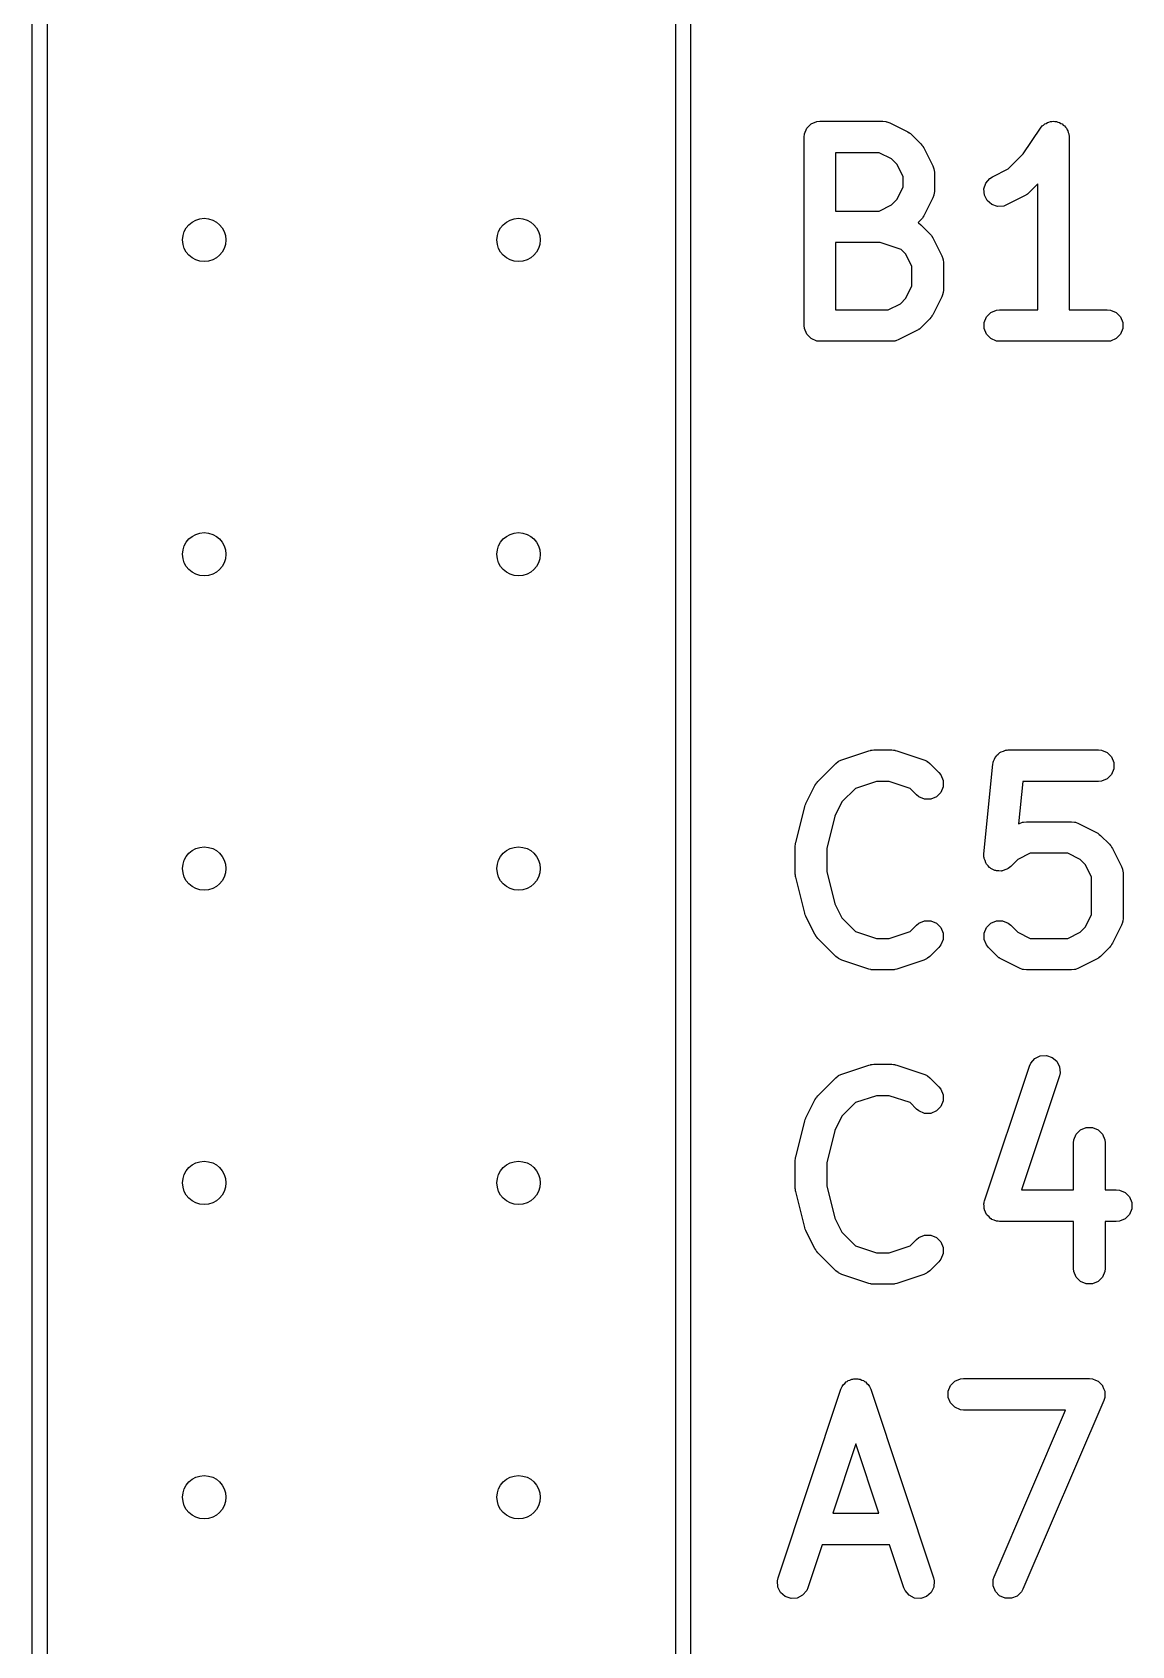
# Model space of a CAD drawing. Extents: x 0.05 to 1.97, y 0.05 to 3.57.
# Drawn here: x 0.095 to 0.445, y 1.503 to 2.016 of the extents above; entities that cross this region are included whole.
import ezdxf

# ---------------------------------------------------------------- set-up
doc = ezdxf.new("R2010")
doc.units = 0
doc.header["$MEASUREMENT"] = 0
doc.layers.add('BLACK', color=7, linetype='CONTINUOUS')

msp = doc.modelspace()

# ---------------------------------------------------------------- linework, layer by layer
at = {"layer": 'BLACK', "linetype": 'CONTINUOUS'}
for p, q in [((0.09528, 0.89764), (0.09528, 2.50236)), ((0.1, 2.5), (0.1, 0.9)), ((0.3, 1.00236), (0.3, 2.5)), ((0.30472, 2.50236), (0.30472, 1)), ((0.34171, 1.98554), (0.34309, 1.98692)), ((0.34309, 1.98692), (0.34489, 1.98767)), ((0.34489, 1.98767), (0.34586, 1.98776)), ((0.34586, 1.98776), (0.36586, 1.98776)), ((0.36586, 1.98776), (0.36684, 1.98767)), ((0.36684, 1.98767), (0.36701, 1.9876)), ((0.36701, 1.9876), (0.36719, 1.98759)), ((0.36719, 1.98759), (0.3681, 1.98723)), ((0.3681, 1.98723), (0.37382, 1.98438)), ((0.41661, 1.98629), (0.41702, 1.98657)), ((0.41702, 1.98657), (0.41737, 1.98692)), ((0.41737, 1.98692), (0.41783, 1.98711)), ((0.41783, 1.98711), (0.41823, 1.98738)), ((0.41823, 1.98738), (0.41872, 1.98748)), ((0.41872, 1.98748), (0.41917, 1.98767)), ((0.41917, 1.98767), (0.41966, 1.98767)), ((0.41966, 1.98767), (0.42015, 1.98776)), ((0.42015, 1.98776), (0.42063, 1.98767)), ((0.42063, 1.98767), (0.42113, 1.98767)), ((0.42113, 1.98767), (0.42158, 1.98748)), ((0.42158, 1.98748), (0.42206, 1.98738)), ((0.42206, 1.98738), (0.42247, 1.98711)), ((0.42247, 1.98711), (0.42293, 1.98692)), ((0.42293, 1.98692), (0.42327, 1.98657)), ((0.42327, 1.98657), (0.42368, 1.9863)), ((0.34086, 1.98276), (0.34096, 1.98374)), ((0.34086, 1.92276), (0.34086, 1.98276)), ((0.34096, 1.98374), (0.34171, 1.98554)), ((0.37382, 1.98438), (0.37423, 1.98411)), ((0.37423, 1.98411), (0.37436, 1.98406)), ((0.37436, 1.98406), (0.37449, 1.98395)), ((0.37449, 1.98395), (0.37464, 1.98386)), ((0.37464, 1.98386), (0.37473, 1.98376)), ((0.37473, 1.98376), (0.37511, 1.98344)), ((0.37511, 1.98344), (0.37797, 1.98058)), ((0.41055, 1.97738), (0.41599, 1.98554)), ((0.41599, 1.98554), (0.41599, 1.98554)), ((0.41599, 1.98554), (0.41599, 1.98554)), ((0.41599, 1.98554), (0.416, 1.98554)), ((0.416, 1.98554), (0.41661, 1.98629)), ((0.42368, 1.9863), (0.42396, 1.98589)), ((0.42396, 1.98589), (0.42431, 1.98554)), ((0.42431, 1.98554), (0.4245, 1.98509)), ((0.4245, 1.98509), (0.42477, 1.98468)), ((0.42477, 1.98468), (0.42486, 1.9842)), ((0.42486, 1.9842), (0.42505, 1.98374)), ((0.42505, 1.98374), (0.42515, 1.98277)), ((0.42515, 1.98277), (0.42515, 1.98277)), ((0.42515, 1.98277), (0.42515, 1.98277)), ((0.42515, 1.98277), (0.42515, 1.98276)), ((0.42515, 1.98276), (0.42515, 1.92776)), ((0.36468, 1.97776), (0.35086, 1.97776)), ((0.35086, 1.97776), (0.35086, 1.95919)), ((0.36862, 1.9758), (0.36468, 1.97776)), ((0.37797, 1.98058), (0.37829, 1.9802)), ((0.37829, 1.9802), (0.37839, 1.98011)), ((0.37839, 1.98011), (0.37848, 1.97996)), ((0.37848, 1.97996), (0.37859, 1.97983)), ((0.37859, 1.97983), (0.37864, 1.9797)), ((0.37864, 1.9797), (0.37891, 1.97928)), ((0.37891, 1.97928), (0.38177, 1.97357)), ((0.40576, 1.97259), (0.41055, 1.97738)), ((0.37033, 1.97409), (0.36862, 1.9758)), ((0.37229, 1.97015), (0.37033, 1.97409)), ((0.38177, 1.97357), (0.38212, 1.97265)), ((0.38212, 1.97265), (0.38213, 1.97248)), ((0.38213, 1.97248), (0.3822, 1.97231)), ((0.3822, 1.97231), (0.38229, 1.97133)), ((0.38229, 1.97133), (0.38229, 1.96562)), ((0.40077, 1.97009), (0.40576, 1.97259)), ((0.37033, 1.96287), (0.37229, 1.9668)), ((0.37229, 1.9668), (0.37229, 1.97015)), ((0.39805, 1.96625), (0.39866, 1.9681)), ((0.39819, 1.9643), (0.39805, 1.96625)), ((0.39866, 1.9681), (0.39994, 1.96957)), ((0.39994, 1.96957), (0.40077, 1.97009)), ((0.41515, 1.96783), (0.41226, 1.96494)), ((0.41515, 1.92776), (0.41515, 1.96783)), ((0.36468, 1.95919), (0.36862, 1.96116)), ((0.36862, 1.96116), (0.37033, 1.96287)), ((0.38177, 1.96338), (0.37891, 1.95767)), ((0.38212, 1.9643), (0.38177, 1.96338)), ((0.38213, 1.96448), (0.38212, 1.9643)), ((0.3822, 1.96464), (0.38213, 1.96448)), ((0.38229, 1.96562), (0.3822, 1.96464)), ((0.39906, 1.96255), (0.39819, 1.9643)), ((0.40053, 1.96128), (0.39906, 1.96255)), ((0.40238, 1.96066), (0.40053, 1.96128)), ((0.40524, 1.96115), (0.40433, 1.9608)), ((0.41096, 1.96401), (0.40524, 1.96115)), ((0.41138, 1.96427), (0.41096, 1.96401)), ((0.4115, 1.96432), (0.41138, 1.96427)), ((0.41164, 1.96443), (0.4115, 1.96432)), ((0.41179, 1.96453), (0.41164, 1.96443)), ((0.41187, 1.96463), (0.41179, 1.96453)), ((0.41226, 1.96494), (0.41187, 1.96463)), ((0.35086, 1.95919), (0.36468, 1.95919)), ((0.37797, 1.95637), (0.37713, 1.95553)), ((0.37829, 1.95675), (0.37797, 1.95637)), ((0.37839, 1.95684), (0.37829, 1.95675)), ((0.37848, 1.95699), (0.37839, 1.95684)), ((0.37859, 1.95713), (0.37848, 1.95699)), ((0.37864, 1.95725), (0.37859, 1.95713)), ((0.37891, 1.95767), (0.37864, 1.95725)), ((0.40433, 1.9608), (0.40238, 1.96066)), ((0.37713, 1.95553), (0.37721, 1.95549)), ((0.37721, 1.95549), (0.37797, 1.95487)), ((0.37797, 1.95487), (0.38083, 1.95201)), ((0.38083, 1.95201), (0.38114, 1.95163)), ((0.38114, 1.95163), (0.38124, 1.95154)), ((0.38124, 1.95154), (0.38134, 1.95139)), ((0.38134, 1.95139), (0.38145, 1.95126)), ((0.38145, 1.95126), (0.3815, 1.95113)), ((0.3815, 1.95113), (0.38177, 1.95071)), ((0.38177, 1.95071), (0.38462, 1.945)), ((0.36505, 1.94919), (0.35086, 1.94919)), ((0.35086, 1.94919), (0.35086, 1.92776)), ((0.37174, 1.94696), (0.36505, 1.94919)), ((0.37318, 1.94552), (0.37174, 1.94696)), ((0.37515, 1.94158), (0.37318, 1.94552)), ((0.37515, 1.93537), (0.37515, 1.94158)), ((0.38462, 1.945), (0.38497, 1.94408)), ((0.38497, 1.94408), (0.38499, 1.9439)), ((0.38499, 1.9439), (0.38505, 1.94374)), ((0.38505, 1.94374), (0.38515, 1.94276)), ((0.38515, 1.94276), (0.38515, 1.93419)), ((0.37318, 1.93144), (0.37515, 1.93537)), ((0.37147, 1.92973), (0.37318, 1.93144)), ((0.38462, 1.93196), (0.38177, 1.92624)), ((0.38497, 1.93287), (0.38462, 1.93196)), ((0.38499, 1.93305), (0.38497, 1.93287)), ((0.38505, 1.93322), (0.38499, 1.93305)), ((0.38515, 1.93419), (0.38505, 1.93322)), ((0.35086, 1.92776), (0.36754, 1.92776)), ((0.36754, 1.92776), (0.37147, 1.92973)), ((0.38114, 1.92533), (0.38083, 1.92494)), ((0.38124, 1.92541), (0.38114, 1.92533)), ((0.38134, 1.92556), (0.38124, 1.92541)), ((0.38145, 1.9257), (0.38134, 1.92556)), ((0.3815, 1.92582), (0.38145, 1.9257)), ((0.38177, 1.92624), (0.3815, 1.92582)), ((0.3981, 1.92374), (0.39885, 1.92554)), ((0.39885, 1.92554), (0.40023, 1.92692)), ((0.40023, 1.92692), (0.40203, 1.92767)), ((0.40203, 1.92767), (0.40301, 1.92776)), ((0.40301, 1.92776), (0.41515, 1.92776)), ((0.42515, 1.92776), (0.43729, 1.92776)), ((0.43729, 1.92776), (0.43827, 1.92767)), ((0.43827, 1.92767), (0.44007, 1.92692)), ((0.44007, 1.92692), (0.44145, 1.92554)), ((0.44145, 1.92554), (0.4422, 1.92374)), ((0.34096, 1.92179), (0.34086, 1.92276)), ((0.34171, 1.91999), (0.34096, 1.92179)), ((0.34309, 1.91861), (0.34171, 1.91999)), ((0.37667, 1.92115), (0.37096, 1.91829)), ((0.37709, 1.92141), (0.37667, 1.92115)), ((0.37721, 1.92146), (0.37709, 1.92141)), ((0.37735, 1.92158), (0.37721, 1.92146)), ((0.3775, 1.92167), (0.37735, 1.92158)), ((0.37759, 1.92177), (0.3775, 1.92167)), ((0.37797, 1.92208), (0.37759, 1.92177)), ((0.38083, 1.92494), (0.37797, 1.92208)), ((0.3981, 1.92179), (0.3981, 1.92374)), ((0.39885, 1.91999), (0.3981, 1.92179)), ((0.40023, 1.91861), (0.39885, 1.91999)), ((0.44145, 1.91999), (0.44007, 1.91861)), ((0.4422, 1.92179), (0.44145, 1.91999)), ((0.4422, 1.92374), (0.4422, 1.92179)), ((0.34489, 1.91786), (0.34309, 1.91861)), ((0.34586, 1.91776), (0.34489, 1.91786)), ((0.36872, 1.91776), (0.34586, 1.91776)), ((0.3697, 1.91786), (0.36872, 1.91776)), ((0.36986, 1.91793), (0.3697, 1.91786)), ((0.37004, 1.91794), (0.36986, 1.91793)), ((0.37096, 1.91829), (0.37004, 1.91794)), ((0.40203, 1.91786), (0.40023, 1.91861)), ((0.40301, 1.91776), (0.40203, 1.91786)), ((0.43729, 1.91776), (0.40301, 1.91776)), ((0.43827, 1.91786), (0.43729, 1.91776)), ((0.44007, 1.91861), (0.43827, 1.91786)), ((0.35285, 1.78465), (0.36143, 1.78751)), ((0.36143, 1.78751), (0.36191, 1.78762)), ((0.36191, 1.78762), (0.36203, 1.78767)), ((0.36203, 1.78767), (0.36221, 1.78768)), ((0.36221, 1.78768), (0.36238, 1.78772)), ((0.36238, 1.78772), (0.36251, 1.78771)), ((0.36251, 1.78771), (0.36301, 1.78776)), ((0.36301, 1.78776), (0.36872, 1.78776)), ((0.36872, 1.78776), (0.36922, 1.78771)), ((0.36922, 1.78771), (0.36935, 1.78772)), ((0.36935, 1.78772), (0.36952, 1.78768)), ((0.36952, 1.78768), (0.3697, 1.78767)), ((0.3697, 1.78767), (0.36982, 1.78762)), ((0.36982, 1.78762), (0.3703, 1.78751)), ((0.3703, 1.78751), (0.37887, 1.78465)), ((0.402, 1.78594), (0.40257, 1.7864)), ((0.40257, 1.7864), (0.40309, 1.78692)), ((0.40309, 1.78692), (0.40332, 1.78702)), ((0.40332, 1.78702), (0.40351, 1.78718)), ((0.40351, 1.78718), (0.40421, 1.78739)), ((0.40421, 1.78739), (0.40489, 1.78767)), ((0.40489, 1.78767), (0.40526, 1.7877)), ((0.40526, 1.7877), (0.40538, 1.78774)), ((0.40538, 1.78774), (0.4055, 1.78773)), ((0.4055, 1.78773), (0.40586, 1.78776)), ((0.40586, 1.78776), (0.43444, 1.78776)), ((0.43444, 1.78776), (0.43541, 1.78767)), ((0.43541, 1.78767), (0.43721, 1.78692)), ((0.43721, 1.78692), (0.43859, 1.78554)), ((0.34519, 1.77773), (0.3509, 1.78344)), ((0.3509, 1.78344), (0.35166, 1.78406)), ((0.35166, 1.78406), (0.35182, 1.78413)), ((0.35182, 1.78413), (0.35196, 1.78425)), ((0.35196, 1.78425), (0.35285, 1.78465)), ((0.37887, 1.78465), (0.37977, 1.78425)), ((0.37977, 1.78425), (0.37991, 1.78413)), ((0.37991, 1.78413), (0.38007, 1.78406)), ((0.38007, 1.78406), (0.38083, 1.78344)), ((0.38083, 1.78344), (0.38369, 1.78058)), ((0.39803, 1.75469), (0.40089, 1.78326)), ((0.40089, 1.78326), (0.40096, 1.78362)), ((0.40096, 1.78374), (0.40101, 1.78385)), ((0.40096, 1.78362), (0.40096, 1.78374)), ((0.40101, 1.78385), (0.40108, 1.78422)), ((0.40108, 1.78422), (0.40143, 1.78487)), ((0.40143, 1.78487), (0.40171, 1.78554)), ((0.40171, 1.78554), (0.40189, 1.78572)), ((0.40189, 1.78572), (0.402, 1.78594)), ((0.43859, 1.78554), (0.43934, 1.78374)), ((0.43934, 1.78179), (0.43859, 1.77999)), ((0.43934, 1.78374), (0.43934, 1.78179)), ((0.34139, 1.77071), (0.34425, 1.77643)), ((0.34425, 1.77643), (0.34451, 1.77685)), ((0.34451, 1.77685), (0.34456, 1.77697)), ((0.34456, 1.77697), (0.34468, 1.77711)), ((0.34468, 1.77711), (0.34477, 1.77726)), ((0.34477, 1.77726), (0.34487, 1.77734)), ((0.34487, 1.77734), (0.34519, 1.77773)), ((0.36382, 1.77776), (0.35714, 1.77554)), ((0.36791, 1.77776), (0.36382, 1.77776)), ((0.37459, 1.77554), (0.36791, 1.77776)), ((0.38369, 1.78058), (0.38431, 1.77983)), ((0.38431, 1.77983), (0.38505, 1.77802)), ((0.38505, 1.77802), (0.38505, 1.77607)), ((0.41039, 1.77776), (0.40904, 1.76422)), ((0.43444, 1.77776), (0.41039, 1.77776)), ((0.43541, 1.77786), (0.43444, 1.77776)), ((0.43721, 1.77861), (0.43541, 1.77786)), ((0.43859, 1.77999), (0.43721, 1.77861)), ((0.35283, 1.77123), (0.35058, 1.76673)), ((0.35714, 1.77554), (0.35283, 1.77123)), ((0.37661, 1.77351), (0.37459, 1.77554)), ((0.37737, 1.77289), (0.37661, 1.77351)), ((0.37917, 1.77214), (0.37737, 1.77289)), ((0.38113, 1.77214), (0.37917, 1.77214)), ((0.38293, 1.77289), (0.38113, 1.77214)), ((0.38431, 1.77427), (0.38293, 1.77289)), ((0.38505, 1.77607), (0.38431, 1.77427)), ((0.33816, 1.75826), (0.34101, 1.76969)), ((0.34101, 1.76969), (0.34104, 1.76976)), ((0.34104, 1.7698), (0.3412, 1.7702)), ((0.34104, 1.76976), (0.34104, 1.7698)), ((0.3412, 1.7702), (0.34134, 1.77061)), ((0.34134, 1.77061), (0.34137, 1.77064)), ((0.34137, 1.77064), (0.34139, 1.77071)), ((0.35058, 1.76673), (0.34801, 1.75643)), ((0.40904, 1.76422), (0.40934, 1.76438)), ((0.40934, 1.76438), (0.41026, 1.76473)), ((0.41026, 1.76473), (0.41044, 1.76474)), ((0.41044, 1.76474), (0.4106, 1.76481)), ((0.4106, 1.76481), (0.41158, 1.76491)), ((0.41158, 1.76491), (0.42586, 1.76491)), ((0.42586, 1.76491), (0.42684, 1.76481)), ((0.42684, 1.76481), (0.42701, 1.76474)), ((0.42701, 1.76474), (0.42719, 1.76473)), ((0.42719, 1.76473), (0.4281, 1.76438)), ((0.4281, 1.76438), (0.43382, 1.76152)), ((0.43382, 1.76152), (0.43423, 1.76126)), ((0.43423, 1.76126), (0.43436, 1.76121)), ((0.43436, 1.76121), (0.43449, 1.76109)), ((0.43449, 1.76109), (0.43464, 1.761)), ((0.43464, 1.761), (0.43473, 1.7609)), ((0.43473, 1.7609), (0.43511, 1.76058)), ((0.33801, 1.75729), (0.33807, 1.75766)), ((0.33802, 1.75722), (0.33801, 1.75729)), ((0.33801, 1.75705), (0.33802, 1.75722)), ((0.33801, 1.74848), (0.33801, 1.75705)), ((0.33807, 1.75766), (0.3381, 1.75802)), ((0.3381, 1.75802), (0.33813, 1.75809)), ((0.33813, 1.75809), (0.33816, 1.75826)), ((0.34801, 1.75643), (0.34801, 1.74909)), ((0.43511, 1.76058), (0.43797, 1.75773)), ((0.43797, 1.75773), (0.43829, 1.75734)), ((0.43829, 1.75734), (0.43839, 1.75726)), ((0.43839, 1.75726), (0.43848, 1.75711)), ((0.43848, 1.75711), (0.43859, 1.75697)), ((0.43859, 1.75697), (0.43864, 1.75685)), ((0.43864, 1.75685), (0.43891, 1.75643)), ((0.43891, 1.75643), (0.44177, 1.75071)), ((0.39803, 1.75371), (0.39803, 1.75469)), ((0.3981, 1.75347), (0.39803, 1.75371)), ((0.3981, 1.75322), (0.3981, 1.75347)), ((0.39838, 1.75254), (0.3981, 1.75322)), ((0.39859, 1.75184), (0.39838, 1.75254)), ((0.39875, 1.75165), (0.39859, 1.75184)), ((0.39885, 1.75141), (0.39875, 1.75165)), ((0.39937, 1.7509), (0.39885, 1.75141)), ((0.39983, 1.75033), (0.39937, 1.7509)), ((0.40654, 1.75066), (0.40579, 1.75003)), ((0.40883, 1.75294), (0.40654, 1.75066)), ((0.41276, 1.75491), (0.40883, 1.75294)), ((0.42468, 1.75491), (0.41276, 1.75491)), ((0.42862, 1.75294), (0.42468, 1.75491)), ((0.43033, 1.75123), (0.42862, 1.75294)), ((0.43229, 1.7473), (0.43033, 1.75123)), ((0.44177, 1.75071), (0.44212, 1.7498)), ((0.33802, 1.74831), (0.33801, 1.74848)), ((0.33801, 1.74823), (0.33802, 1.74831)), ((0.33807, 1.74787), (0.33801, 1.74823)), ((0.3381, 1.7475), (0.33807, 1.74787)), ((0.33813, 1.74743), (0.3381, 1.7475)), ((0.33816, 1.74726), (0.33813, 1.74743)), ((0.34101, 1.73584), (0.33816, 1.74726)), ((0.34801, 1.74909), (0.35058, 1.73879)), ((0.40005, 1.75021), (0.39983, 1.75033)), ((0.40023, 1.75003), (0.40005, 1.75021)), ((0.40091, 1.74975), (0.40023, 1.75003)), ((0.40155, 1.74941), (0.40091, 1.74975)), ((0.4018, 1.74938), (0.40155, 1.74941)), ((0.40203, 1.74929), (0.4018, 1.74938)), ((0.40276, 1.74929), (0.40203, 1.74929)), ((0.40349, 1.74921), (0.40276, 1.74929)), ((0.40373, 1.74929), (0.40349, 1.74921)), ((0.40398, 1.74929), (0.40373, 1.74929)), ((0.40466, 1.74957), (0.40398, 1.74929)), ((0.40536, 1.74978), (0.40466, 1.74957)), ((0.40555, 1.74994), (0.40536, 1.74978)), ((0.40579, 1.75003), (0.40555, 1.74994)), ((0.43229, 1.73537), (0.43229, 1.7473)), ((0.44212, 1.7498), (0.44213, 1.74962)), ((0.44213, 1.74962), (0.4422, 1.74945)), ((0.4422, 1.74945), (0.44229, 1.74848)), ((0.44229, 1.74848), (0.44229, 1.73419)), ((0.34104, 1.73576), (0.34101, 1.73584)), ((0.34104, 1.73573), (0.34104, 1.73576)), ((0.3412, 1.73532), (0.34104, 1.73573)), ((0.34134, 1.73491), (0.3412, 1.73532)), ((0.35058, 1.73879), (0.35283, 1.7343)), ((0.43033, 1.73144), (0.43229, 1.73537)), ((0.34137, 1.73488), (0.34134, 1.73491)), ((0.34139, 1.73481), (0.34137, 1.73488)), ((0.34425, 1.7291), (0.34139, 1.73481)), ((0.35283, 1.7343), (0.35714, 1.72999)), ((0.35714, 1.72999), (0.36382, 1.72776)), ((0.36791, 1.72776), (0.37459, 1.72999)), ((0.37459, 1.72999), (0.37661, 1.73201)), ((0.37661, 1.73201), (0.37737, 1.73263)), ((0.37737, 1.73263), (0.37917, 1.73338)), ((0.37917, 1.73338), (0.38113, 1.73338)), ((0.38113, 1.73338), (0.38293, 1.73263)), ((0.38293, 1.73263), (0.38431, 1.73126)), ((0.38431, 1.73126), (0.38505, 1.72945)), ((0.3981, 1.72945), (0.39885, 1.73126)), ((0.39885, 1.73126), (0.40023, 1.73263)), ((0.40023, 1.73263), (0.40203, 1.73338)), ((0.40203, 1.73338), (0.40398, 1.73338)), ((0.40398, 1.73338), (0.40579, 1.73263)), ((0.40579, 1.73263), (0.40654, 1.73201)), ((0.40654, 1.73201), (0.40883, 1.72973)), ((0.42862, 1.72973), (0.43033, 1.73144)), ((0.44177, 1.73196), (0.43891, 1.72624)), ((0.44212, 1.73287), (0.44177, 1.73196)), ((0.44213, 1.73305), (0.44212, 1.73287)), ((0.4422, 1.73322), (0.44213, 1.73305)), ((0.44229, 1.73419), (0.4422, 1.73322)), ((0.34451, 1.72868), (0.34425, 1.7291)), ((0.34456, 1.72856), (0.34451, 1.72868)), ((0.34468, 1.72842), (0.34456, 1.72856)), ((0.34477, 1.72827), (0.34468, 1.72842)), ((0.34487, 1.72818), (0.34477, 1.72827)), ((0.34519, 1.7278), (0.34487, 1.72818)), ((0.3509, 1.72208), (0.34519, 1.7278)), ((0.36382, 1.72776), (0.36791, 1.72776)), ((0.38369, 1.72494), (0.38083, 1.72208)), ((0.38431, 1.7257), (0.38369, 1.72494)), ((0.38505, 1.7275), (0.38431, 1.7257)), ((0.38505, 1.72945), (0.38505, 1.7275)), ((0.3981, 1.7275), (0.3981, 1.72945)), ((0.39885, 1.7257), (0.3981, 1.7275)), ((0.39947, 1.72494), (0.39885, 1.7257)), ((0.40233, 1.72208), (0.39947, 1.72494)), ((0.40883, 1.72973), (0.41276, 1.72776)), ((0.41276, 1.72776), (0.42468, 1.72776)), ((0.42468, 1.72776), (0.42862, 1.72973)), ((0.43797, 1.72494), (0.43511, 1.72208)), ((0.43829, 1.72533), (0.43797, 1.72494)), ((0.43839, 1.72541), (0.43829, 1.72533)), ((0.43848, 1.72556), (0.43839, 1.72541)), ((0.43859, 1.7257), (0.43848, 1.72556)), ((0.43864, 1.72582), (0.43859, 1.7257)), ((0.43891, 1.72624), (0.43864, 1.72582)), ((0.35166, 1.72146), (0.3509, 1.72208)), ((0.35182, 1.72139), (0.35166, 1.72146)), ((0.35196, 1.72128), (0.35182, 1.72139)), ((0.35285, 1.72088), (0.35196, 1.72128)), ((0.36143, 1.71802), (0.35285, 1.72088)), ((0.37887, 1.72088), (0.3703, 1.71802)), ((0.37977, 1.72128), (0.37887, 1.72088)), ((0.37991, 1.72139), (0.37977, 1.72128)), ((0.38007, 1.72146), (0.37991, 1.72139)), ((0.38083, 1.72208), (0.38007, 1.72146)), ((0.40271, 1.72177), (0.40233, 1.72208)), ((0.4028, 1.72167), (0.40271, 1.72177)), ((0.40295, 1.72158), (0.4028, 1.72167)), ((0.40309, 1.72146), (0.40295, 1.72158)), ((0.40321, 1.72141), (0.40309, 1.72146)), ((0.40363, 1.72115), (0.40321, 1.72141)), ((0.40934, 1.71829), (0.40363, 1.72115)), ((0.43382, 1.72115), (0.4281, 1.71829)), ((0.43423, 1.72141), (0.43382, 1.72115)), ((0.43436, 1.72146), (0.43423, 1.72141)), ((0.43449, 1.72158), (0.43436, 1.72146)), ((0.43464, 1.72167), (0.43449, 1.72158)), ((0.43473, 1.72177), (0.43464, 1.72167)), ((0.43511, 1.72208), (0.43473, 1.72177)), ((0.36191, 1.71791), (0.36143, 1.71802)), ((0.36203, 1.71786), (0.36191, 1.71791)), ((0.36221, 1.71784), (0.36203, 1.71786)), ((0.36238, 1.7178), (0.36221, 1.71784)), ((0.36251, 1.71781), (0.36238, 1.7178)), ((0.36301, 1.71776), (0.36251, 1.71781)), ((0.36872, 1.71776), (0.36301, 1.71776)), ((0.36922, 1.71781), (0.36872, 1.71776)), ((0.36935, 1.7178), (0.36922, 1.71781)), ((0.36952, 1.71784), (0.36935, 1.7178)), ((0.3697, 1.71786), (0.36952, 1.71784)), ((0.36982, 1.71791), (0.3697, 1.71786)), ((0.3703, 1.71802), (0.36982, 1.71791)), ((0.41026, 1.71794), (0.40934, 1.71829)), ((0.41044, 1.71793), (0.41026, 1.71794)), ((0.4106, 1.71786), (0.41044, 1.71793)), ((0.41158, 1.71776), (0.4106, 1.71786)), ((0.42586, 1.71776), (0.41158, 1.71776)), ((0.42684, 1.71786), (0.42586, 1.71776)), ((0.42701, 1.71793), (0.42684, 1.71786)), ((0.42719, 1.71794), (0.42701, 1.71793)), ((0.4281, 1.71829), (0.42719, 1.71794)), ((0.41295, 1.6881), (0.41423, 1.68957)), ((0.41423, 1.68957), (0.41597, 1.69044)), ((0.41597, 1.69044), (0.41792, 1.69058)), ((0.41792, 1.69058), (0.41977, 1.68996)), ((0.41977, 1.68996), (0.42124, 1.68869)), ((0.3509, 1.68344), (0.35166, 1.68406)), ((0.35166, 1.68406), (0.35182, 1.68413)), ((0.35182, 1.68413), (0.35196, 1.68425)), ((0.35196, 1.68425), (0.35285, 1.68465)), ((0.35285, 1.68465), (0.36143, 1.68751)), ((0.36143, 1.68751), (0.36191, 1.68762)), ((0.36191, 1.68762), (0.36203, 1.68767)), ((0.36203, 1.68767), (0.36221, 1.68768)), ((0.36221, 1.68768), (0.36238, 1.68772)), ((0.36238, 1.68772), (0.36251, 1.68771)), ((0.36251, 1.68771), (0.36301, 1.68776)), ((0.36301, 1.68776), (0.36872, 1.68776)), ((0.36872, 1.68776), (0.36922, 1.68771)), ((0.36922, 1.68771), (0.36935, 1.68772)), ((0.36935, 1.68772), (0.36952, 1.68768)), ((0.36952, 1.68768), (0.3697, 1.68767)), ((0.3697, 1.68767), (0.36982, 1.68762)), ((0.36982, 1.68762), (0.3703, 1.68751)), ((0.3703, 1.68751), (0.37887, 1.68465)), ((0.37887, 1.68465), (0.37977, 1.68425)), ((0.37977, 1.68425), (0.37991, 1.68413)), ((0.37991, 1.68413), (0.38007, 1.68406)), ((0.38007, 1.68406), (0.38083, 1.68344)), ((0.39826, 1.64434), (0.41255, 1.6872)), ((0.42204, 1.68404), (0.40994, 1.64776)), ((0.41255, 1.6872), (0.41295, 1.6881)), ((0.42124, 1.68869), (0.42212, 1.68694)), ((0.42225, 1.68499), (0.42204, 1.68404)), ((0.42212, 1.68694), (0.42225, 1.68499)), ((0.34519, 1.67773), (0.3509, 1.68344)), ((0.38083, 1.68344), (0.38369, 1.68058)), ((0.38369, 1.68058), (0.38431, 1.67983)), ((0.38431, 1.67983), (0.38505, 1.67802)), ((0.34139, 1.67071), (0.34425, 1.67643)), ((0.34425, 1.67643), (0.34451, 1.67685)), ((0.34451, 1.67685), (0.34456, 1.67697)), ((0.34456, 1.67697), (0.34468, 1.67711)), ((0.34468, 1.67711), (0.34477, 1.67726)), ((0.34477, 1.67726), (0.34487, 1.67734)), ((0.34487, 1.67734), (0.34519, 1.67773)), ((0.35714, 1.67554), (0.35283, 1.67123)), ((0.36382, 1.67776), (0.35714, 1.67554)), ((0.36791, 1.67776), (0.36382, 1.67776)), ((0.37459, 1.67554), (0.36791, 1.67776)), ((0.37661, 1.67351), (0.37459, 1.67554)), ((0.37737, 1.67289), (0.37661, 1.67351)), ((0.38431, 1.67427), (0.38293, 1.67289)), ((0.38505, 1.67607), (0.38431, 1.67427)), ((0.38505, 1.67802), (0.38505, 1.67607)), ((0.33816, 1.65826), (0.34101, 1.66969)), ((0.34101, 1.66969), (0.34104, 1.66976)), ((0.34104, 1.6698), (0.3412, 1.6702)), ((0.34104, 1.66976), (0.34104, 1.6698)), ((0.3412, 1.6702), (0.34134, 1.67061)), ((0.34134, 1.67061), (0.34137, 1.67064)), ((0.34137, 1.67064), (0.34139, 1.67071)), ((0.35283, 1.67123), (0.35058, 1.66673)), ((0.37917, 1.67214), (0.37737, 1.67289)), ((0.38113, 1.67214), (0.37917, 1.67214)), ((0.38293, 1.67289), (0.38113, 1.67214)), ((0.35058, 1.66673), (0.34801, 1.65643)), ((0.42658, 1.66276), (0.42668, 1.66374)), ((0.42668, 1.66374), (0.42742, 1.66554)), ((0.42742, 1.66554), (0.4288, 1.66692)), ((0.4288, 1.66692), (0.4306, 1.66767)), ((0.4306, 1.66767), (0.43255, 1.66767)), ((0.43255, 1.66767), (0.43436, 1.66692)), ((0.43436, 1.66692), (0.43574, 1.66554)), ((0.43574, 1.66554), (0.43648, 1.66374)), ((0.43648, 1.66374), (0.43658, 1.66276)), ((0.3381, 1.65802), (0.33813, 1.65809)), ((0.33813, 1.65809), (0.33816, 1.65826)), ((0.42658, 1.64776), (0.42658, 1.66276)), ((0.43658, 1.66276), (0.43658, 1.64776)), ((0.33801, 1.65729), (0.33807, 1.65766)), ((0.33802, 1.65722), (0.33801, 1.65729)), ((0.33801, 1.65705), (0.33802, 1.65722)), ((0.33801, 1.64848), (0.33801, 1.65705)), ((0.33807, 1.65766), (0.3381, 1.65802)), ((0.34801, 1.65643), (0.34801, 1.64909)), ((0.33802, 1.64831), (0.33801, 1.64848)), ((0.33801, 1.64823), (0.33802, 1.64831)), ((0.33807, 1.64787), (0.33801, 1.64823)), ((0.3381, 1.6475), (0.33807, 1.64787)), ((0.34801, 1.64909), (0.35058, 1.63879)), ((0.40994, 1.64776), (0.42658, 1.64776)), ((0.43658, 1.64776), (0.44015, 1.64776)), ((0.44015, 1.64776), (0.44113, 1.64767)), ((0.33813, 1.64743), (0.3381, 1.6475)), ((0.33816, 1.64726), (0.33813, 1.64743)), ((0.34101, 1.63584), (0.33816, 1.64726)), ((0.39805, 1.64339), (0.3981, 1.64364)), ((0.3981, 1.64259), (0.39805, 1.64339)), ((0.3981, 1.64374), (0.39815, 1.64386)), ((0.3981, 1.64364), (0.3981, 1.64374)), ((0.39815, 1.64386), (0.39826, 1.64434)), ((0.44113, 1.64767), (0.44293, 1.64692)), ((0.44293, 1.64692), (0.44431, 1.64554)), ((0.44431, 1.64554), (0.44505, 1.64374)), ((0.44505, 1.64374), (0.44505, 1.64179)), ((0.35058, 1.63879), (0.35283, 1.6343)), ((0.3981, 1.64179), (0.3981, 1.64259)), ((0.39817, 1.64162), (0.3981, 1.64179)), ((0.39819, 1.64144), (0.39817, 1.64162)), ((0.39854, 1.64073), (0.39819, 1.64144)), ((0.39885, 1.63999), (0.39854, 1.64073)), ((0.39898, 1.63986), (0.39885, 1.63999)), ((0.39906, 1.6397), (0.39898, 1.63986)), ((0.39966, 1.63917), (0.39906, 1.6397)), ((0.40023, 1.63861), (0.39966, 1.63917)), ((0.4004, 1.63854), (0.40023, 1.63861)), ((0.40053, 1.63842), (0.4004, 1.63854)), ((0.40129, 1.63817), (0.40053, 1.63842)), ((0.40203, 1.63786), (0.40129, 1.63817)), ((0.40229, 1.63783), (0.40203, 1.63786)), ((0.40238, 1.6378), (0.40229, 1.63783)), ((0.40251, 1.63781), (0.40238, 1.6378)), ((0.40301, 1.63776), (0.40251, 1.63781)), ((0.42658, 1.63776), (0.40301, 1.63776)), ((0.42658, 1.62276), (0.42658, 1.63776)), ((0.44015, 1.63776), (0.43658, 1.63776)), ((0.43658, 1.63776), (0.43658, 1.62276)), ((0.44113, 1.63786), (0.44015, 1.63776)), ((0.44293, 1.63861), (0.44113, 1.63786)), ((0.44431, 1.63999), (0.44293, 1.63861)), ((0.44505, 1.64179), (0.44431, 1.63999)), ((0.34104, 1.63576), (0.34101, 1.63584)), ((0.34104, 1.63573), (0.34104, 1.63576)), ((0.3412, 1.63532), (0.34104, 1.63573)), ((0.34134, 1.63491), (0.3412, 1.63532)), ((0.34137, 1.63488), (0.34134, 1.63491)), ((0.34139, 1.63481), (0.34137, 1.63488)), ((0.34425, 1.6291), (0.34139, 1.63481)), ((0.35283, 1.6343), (0.35714, 1.62999)), ((0.37661, 1.63201), (0.37737, 1.63263)), ((0.37737, 1.63263), (0.37917, 1.63338)), ((0.37917, 1.63338), (0.38113, 1.63338)), ((0.38113, 1.63338), (0.38293, 1.63263)), ((0.38293, 1.63263), (0.38431, 1.63126)), ((0.34451, 1.62868), (0.34425, 1.6291)), ((0.34456, 1.62856), (0.34451, 1.62868)), ((0.34468, 1.62842), (0.34456, 1.62856)), ((0.34477, 1.62827), (0.34468, 1.62842)), ((0.34487, 1.62818), (0.34477, 1.62827)), ((0.34519, 1.6278), (0.34487, 1.62818)), ((0.3509, 1.62208), (0.34519, 1.6278)), ((0.35714, 1.62999), (0.36382, 1.62776)), ((0.36382, 1.62776), (0.36791, 1.62776)), ((0.36791, 1.62776), (0.37459, 1.62999)), ((0.37459, 1.62999), (0.37661, 1.63201)), ((0.38431, 1.63126), (0.38505, 1.62945)), ((0.38505, 1.6275), (0.38431, 1.6257)), ((0.38505, 1.62945), (0.38505, 1.6275)), ((0.38369, 1.62494), (0.38083, 1.62208)), ((0.38431, 1.6257), (0.38369, 1.62494)), ((0.42668, 1.62179), (0.42658, 1.62276)), ((0.43658, 1.62276), (0.43648, 1.62179)), ((0.35166, 1.62146), (0.3509, 1.62208)), ((0.35182, 1.62139), (0.35166, 1.62146)), ((0.35196, 1.62128), (0.35182, 1.62139)), ((0.35285, 1.62088), (0.35196, 1.62128)), ((0.36143, 1.61802), (0.35285, 1.62088)), ((0.36191, 1.61791), (0.36143, 1.61802)), ((0.36203, 1.61786), (0.36191, 1.61791)), ((0.36221, 1.61784), (0.36203, 1.61786)), ((0.36238, 1.6178), (0.36221, 1.61784)), ((0.36251, 1.61781), (0.36238, 1.6178)), ((0.36301, 1.61776), (0.36251, 1.61781)), ((0.36872, 1.61776), (0.36301, 1.61776)), ((0.36922, 1.61781), (0.36872, 1.61776)), ((0.36935, 1.6178), (0.36922, 1.61781)), ((0.36952, 1.61784), (0.36935, 1.6178)), ((0.3697, 1.61786), (0.36952, 1.61784)), ((0.36982, 1.61791), (0.3697, 1.61786)), ((0.3703, 1.61802), (0.36982, 1.61791)), ((0.37887, 1.62088), (0.3703, 1.61802)), ((0.37977, 1.62128), (0.37887, 1.62088)), ((0.37991, 1.62139), (0.37977, 1.62128)), ((0.38007, 1.62146), (0.37991, 1.62139)), ((0.38083, 1.62208), (0.38007, 1.62146)), ((0.42742, 1.61999), (0.42668, 1.62179)), ((0.4288, 1.61861), (0.42742, 1.61999)), ((0.4306, 1.61786), (0.4288, 1.61861)), ((0.43255, 1.61786), (0.4306, 1.61786)), ((0.43436, 1.61861), (0.43255, 1.61786)), ((0.43574, 1.61999), (0.43436, 1.61861)), ((0.43648, 1.62179), (0.43574, 1.61999)), ((0.35334, 1.58583), (0.35382, 1.58624)), ((0.35382, 1.58624), (0.35423, 1.58671)), ((0.35423, 1.58671), (0.35455, 1.58687)), ((0.35455, 1.58687), (0.35482, 1.58711)), ((0.35482, 1.58711), (0.35541, 1.5873)), ((0.35541, 1.5873), (0.35597, 1.58759)), ((0.35597, 1.58759), (0.35633, 1.58761)), ((0.35633, 1.58761), (0.35667, 1.58772)), ((0.35667, 1.58772), (0.35729, 1.58768)), ((0.35729, 1.58768), (0.35792, 1.58772)), ((0.35792, 1.58772), (0.35826, 1.58761)), ((0.35826, 1.58761), (0.35861, 1.58759)), ((0.35861, 1.58759), (0.35917, 1.5873)), ((0.35917, 1.5873), (0.35977, 1.58711)), ((0.35977, 1.58711), (0.36004, 1.58687)), ((0.36004, 1.58687), (0.36036, 1.58671)), ((0.36036, 1.58671), (0.36077, 1.58624)), ((0.36077, 1.58624), (0.36124, 1.58583)), ((0.38742, 1.58554), (0.3888, 1.58692)), ((0.3888, 1.58692), (0.3906, 1.58767)), ((0.3906, 1.58767), (0.39158, 1.58776)), ((0.39158, 1.58776), (0.43158, 1.58776)), ((0.43158, 1.58776), (0.43255, 1.58767)), ((0.43255, 1.58767), (0.43258, 1.58765)), ((0.43258, 1.58765), (0.43261, 1.58765)), ((0.43261, 1.58765), (0.43348, 1.58728)), ((0.43348, 1.58728), (0.43436, 1.58692)), ((0.43436, 1.58692), (0.43438, 1.5869)), ((0.43438, 1.5869), (0.43441, 1.58689)), ((0.43441, 1.58689), (0.43507, 1.58621)), ((0.43507, 1.58621), (0.43574, 1.58554)), ((0.33255, 1.52434), (0.35255, 1.58434)), ((0.35255, 1.58434), (0.35295, 1.58524)), ((0.35295, 1.58524), (0.35318, 1.58551)), ((0.35318, 1.58551), (0.35334, 1.58583)), ((0.36124, 1.58583), (0.3614, 1.58551)), ((0.3614, 1.58551), (0.36164, 1.58524)), ((0.36164, 1.58524), (0.36204, 1.58434)), ((0.36204, 1.58434), (0.38204, 1.52434)), ((0.38667, 1.58374), (0.38742, 1.58554)), ((0.38667, 1.58179), (0.38667, 1.58374)), ((0.38742, 1.57999), (0.38667, 1.58179)), ((0.43574, 1.58554), (0.43575, 1.58551)), ((0.43575, 1.58551), (0.43577, 1.58549)), ((0.43577, 1.58549), (0.43612, 1.58461)), ((0.43612, 1.58461), (0.43648, 1.58374)), ((0.43647, 1.58173), (0.43617, 1.58079)), ((0.43648, 1.58179), (0.43647, 1.58176)), ((0.43647, 1.58176), (0.43647, 1.58173)), ((0.43648, 1.58374), (0.43648, 1.58371)), ((0.43648, 1.58371), (0.43649, 1.58368)), ((0.43649, 1.58368), (0.43648, 1.58273)), ((0.43648, 1.58273), (0.43648, 1.58179)), ((0.3888, 1.57861), (0.38742, 1.57999)), ((0.3906, 1.57786), (0.3888, 1.57861)), ((0.39158, 1.57776), (0.3906, 1.57786)), ((0.424, 1.57776), (0.39158, 1.57776)), ((0.40127, 1.52473), (0.424, 1.57776)), ((0.43617, 1.58079), (0.41046, 1.52079)), ((0.35729, 1.56695), (0.34994, 1.54491)), ((0.36464, 1.54491), (0.35729, 1.56695)), ((0.34994, 1.54491), (0.36464, 1.54491)), ((0.34661, 1.53491), (0.34204, 1.52118)), ((0.36798, 1.53491), (0.34661, 1.53491)), ((0.37255, 1.52118), (0.36798, 1.53491)), ((0.40097, 1.5238), (0.40127, 1.52473)), ((0.33233, 1.52339), (0.33255, 1.52434)), ((0.33247, 1.52144), (0.33233, 1.52339)), ((0.33334, 1.5197), (0.33247, 1.52144)), ((0.33482, 1.51842), (0.33334, 1.5197)), ((0.34164, 1.52029), (0.34036, 1.51881)), ((0.34204, 1.52118), (0.34164, 1.52029)), ((0.37295, 1.52029), (0.37255, 1.52118)), ((0.37423, 1.51881), (0.37295, 1.52029)), ((0.38124, 1.5197), (0.37977, 1.51842)), ((0.38212, 1.52144), (0.38124, 1.5197)), ((0.38204, 1.52434), (0.38225, 1.52339)), ((0.38225, 1.52339), (0.38212, 1.52144)), ((0.40095, 1.52185), (0.40097, 1.5238)), ((0.40167, 1.52004), (0.40095, 1.52185)), ((0.40304, 1.51864), (0.40167, 1.52004)), ((0.40999, 1.51993), (0.40859, 1.51857)), ((0.41046, 1.52079), (0.40999, 1.51993)), ((0.33667, 1.5178), (0.33482, 1.51842)), ((0.33861, 1.51794), (0.33667, 1.5178)), ((0.34036, 1.51881), (0.33861, 1.51794)), ((0.37597, 1.51794), (0.37423, 1.51881)), ((0.37792, 1.5178), (0.37597, 1.51794)), ((0.37977, 1.51842), (0.37792, 1.5178)), ((0.40483, 1.51787), (0.40304, 1.51864)), ((0.40678, 1.51785), (0.40483, 1.51787)), ((0.40859, 1.51857), (0.40678, 1.51785))]:
    msp.add_line(p, q, dxfattribs=at)
at = {"layer": 'BLACK'}
for centre in [(0.15, 1.95), (0.25, 1.95), (0.15, 1.85), (0.25, 1.85), (0.15, 1.75), (0.25, 1.75), (0.15, 1.65), (0.25, 1.65), (0.15, 1.55), (0.25, 1.55)]:
    msp.add_circle(centre, 0.00689, dxfattribs=at)

doc.saveas('drawing.dxf')
